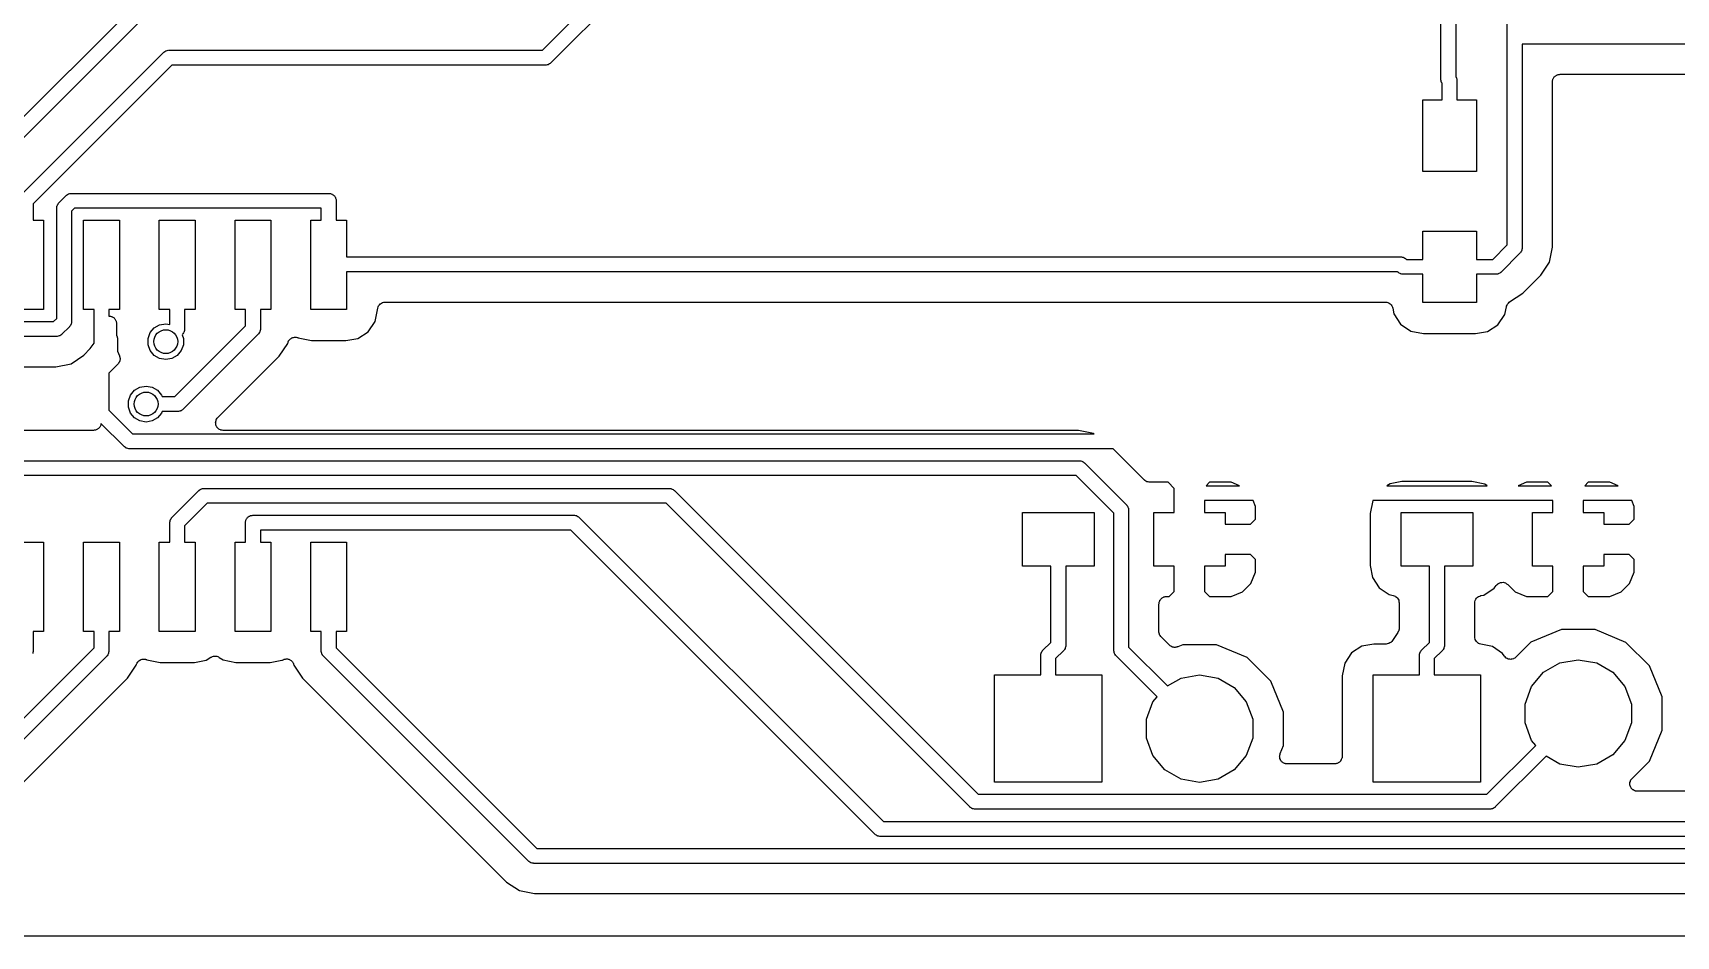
# Model space of a CAD drawing. Extents: x 116.4 to 213.4, y -134.3 to -53.5.
# Drawn here: x 165.85 to 193.41, y -134.29 to -119.14 of the extents above; entities that cross this region are included whole.
import ezdxf

# ---------------------------------------------------------------- set-up
doc = ezdxf.new("R2010")
doc.units = 0
doc.header["$MEASUREMENT"] = 0
doc.layers.add('BLACK', color=7, linetype='CONTINUOUS')

msp = doc.modelspace()

# ---------------------------------------------------------------- linework, layer by layer
at = {"layer": 'Black'}
for p, q in [((190.579, -119.2), (190.579, -108.362)), ((174.4, -119.43), (175.495, -118.334)), ((175.708, -118.475), (174.54, -119.643)), ((164.377, -121.866), (167.694, -118.549)), ((167.907, -118.689), (164.59, -122.006)), ((189.465, -119.917), (189.465, -118.853)), ((189.715, -118.853), (189.715, -119.872)), ((190.579, -122.694), (190.579, -119.2)), ((165.647, -121.866), (168.047, -119.466)), ((168.047, -119.466), (168.051, -119.463)), ((168.051, -119.463), (168.055, -119.459)), ((168.055, -119.459), (168.069, -119.451)), ((168.069, -119.451), (168.082, -119.441)), ((168.082, -119.441), (168.088, -119.44)), ((168.088, -119.44), (168.092, -119.437)), ((168.092, -119.437), (168.108, -119.434)), ((168.108, -119.434), (168.124, -119.43)), ((168.124, -119.43), (168.13, -119.431)), ((168.13, -119.431), (168.135, -119.43)), ((168.135, -119.43), (174.4, -119.43)), ((195.118, -119.325), (190.829, -119.325)), ((190.829, -119.325), (190.829, -122.745)), ((168.187, -119.68), (165.86, -122.006)), ((174.452, -119.68), (168.187, -119.68)), ((174.457, -119.679), (174.452, -119.68)), ((174.462, -119.679), (174.457, -119.679)), ((174.478, -119.675), (174.462, -119.679)), ((174.494, -119.672), (174.478, -119.675)), ((174.499, -119.669), (174.494, -119.672)), ((174.504, -119.668), (174.499, -119.669)), ((174.518, -119.659), (174.504, -119.668)), ((174.532, -119.65), (174.518, -119.659)), ((174.535, -119.646), (174.532, -119.65)), ((174.54, -119.643), (174.535, -119.646)), ((191.375, -119.871), (191.382, -119.862)), ((191.382, -119.862), (191.392, -119.857)), ((191.392, -119.857), (191.4, -119.85)), ((191.4, -119.85), (191.411, -119.846)), ((191.411, -119.846), (191.42, -119.84)), ((191.42, -119.84), (191.431, -119.838)), ((191.431, -119.838), (191.442, -119.834)), ((191.442, -119.834), (191.453, -119.834)), ((191.453, -119.834), (191.464, -119.832)), ((191.464, -119.832), (195.106, -119.832)), ((189.466, -119.922), (189.465, -119.917)), ((189.465, -119.928), (189.466, -119.922)), ((189.47, -119.943), (189.465, -119.928)), ((189.473, -119.959), (189.47, -119.943)), ((189.475, -119.964), (189.473, -119.959)), ((189.477, -119.97), (189.475, -119.964)), ((189.486, -119.983), (189.477, -119.97)), ((189.486, -120.263), (189.486, -119.983)), ((189.715, -119.872), (189.724, -119.885)), ((189.724, -119.885), (189.726, -119.89)), ((189.726, -119.89), (189.728, -119.895)), ((189.728, -119.895), (189.731, -119.911)), ((189.731, -119.911), (189.736, -119.927)), ((189.736, -119.927), (189.735, -119.932)), ((189.735, -119.932), (189.736, -119.938)), ((189.736, -119.938), (189.736, -120.263)), ((191.337, -119.959), (191.339, -119.949)), ((191.337, -122.733), (191.337, -119.959)), ((191.339, -119.937), (191.343, -119.927)), ((191.339, -119.949), (191.339, -119.937)), ((191.343, -119.927), (191.345, -119.916)), ((191.345, -119.916), (191.35, -119.906)), ((191.35, -119.906), (191.354, -119.896)), ((191.354, -119.896), (191.361, -119.887)), ((191.361, -119.887), (191.367, -119.878)), ((191.367, -119.878), (191.375, -119.871)), ((189.161, -121.463), (189.161, -120.263)), ((189.161, -120.263), (189.486, -120.263)), ((189.736, -120.263), (190.061, -120.263)), ((190.061, -120.263), (190.061, -121.463)), ((190.061, -121.463), (189.161, -121.463)), ((165.86, -122.006), (165.86, -122.28)), ((166.255, -122.064), (166.259, -122.048)), ((166.256, -122.069), (166.255, -122.064)), ((166.255, -122.075), (166.256, -122.069)), ((166.255, -123.927), (166.255, -122.075)), ((166.259, -122.048), (166.262, -122.032)), ((166.262, -122.032), (166.265, -122.027)), ((166.265, -122.027), (166.266, -122.022)), ((166.266, -122.022), (166.276, -122.009)), ((166.276, -122.009), (166.284, -121.995)), ((166.284, -121.995), (166.288, -121.991)), ((166.288, -121.991), (166.291, -121.987)), ((166.291, -121.987), (166.411, -121.866)), ((166.411, -121.866), (166.416, -121.863)), ((166.416, -121.863), (166.419, -121.859)), ((166.419, -121.859), (166.434, -121.851)), ((166.434, -121.851), (166.447, -121.841)), ((166.447, -121.841), (166.452, -121.84)), ((166.452, -121.84), (166.457, -121.837)), ((166.457, -121.837), (166.473, -121.834)), ((166.473, -121.834), (166.489, -121.83)), ((166.489, -121.83), (166.494, -121.831)), ((166.494, -121.831), (166.5, -121.83)), ((166.5, -121.83), (170.815, -121.83)), ((170.815, -121.83), (170.826, -121.832)), ((170.826, -121.832), (170.837, -121.832)), ((170.837, -121.832), (170.847, -121.835)), ((170.847, -121.835), (170.858, -121.837)), ((170.858, -121.837), (170.867, -121.843)), ((170.867, -121.843), (170.877, -121.846)), ((170.877, -121.846), (170.886, -121.853)), ((170.886, -121.853), (170.895, -121.859)), ((170.895, -121.859), (170.902, -121.867)), ((170.902, -121.867), (170.911, -121.874)), ((170.911, -121.874), (170.916, -121.884)), ((170.916, -121.884), (170.923, -121.892)), ((170.923, -121.892), (170.927, -121.902)), ((170.927, -121.902), (170.932, -121.912)), ((170.932, -121.912), (170.934, -121.923)), ((170.934, -121.923), (170.938, -121.933)), ((170.938, -121.933), (170.938, -121.944)), ((170.938, -121.944), (170.94, -121.955)), ((170.94, -121.955), (170.94, -122.28)), ((165.86, -122.28), (166.035, -122.28)), ((166.035, -122.28), (166.035, -123.78)), ((166.552, -122.08), (166.505, -122.127)), ((166.505, -122.127), (166.505, -123.978)), ((170.69, -122.08), (166.552, -122.08)), ((166.705, -123.78), (166.705, -122.28)), ((166.705, -122.28), (167.305, -122.28)), ((167.305, -122.28), (167.305, -123.78)), ((167.975, -123.78), (167.975, -122.28)), ((167.975, -122.28), (168.575, -122.28)), ((168.575, -122.28), (168.575, -123.78)), ((169.245, -123.78), (169.245, -122.28)), ((169.245, -122.28), (169.845, -122.28)), ((169.845, -122.28), (169.845, -123.78)), ((170.515, -123.78), (170.515, -122.28)), ((170.515, -122.28), (170.69, -122.28)), ((170.69, -122.28), (170.69, -122.08)), ((170.94, -122.28), (171.115, -122.28)), ((171.115, -122.28), (171.115, -122.895)), ((189.161, -122.938), (189.161, -122.463)), ((189.161, -122.463), (190.061, -122.463)), ((190.061, -122.463), (190.061, -122.938)), ((171.115, -122.895), (188.793, -122.895)), ((188.793, -122.895), (188.798, -122.896)), ((188.798, -122.896), (188.804, -122.896)), ((188.804, -122.896), (188.819, -122.9)), ((188.819, -122.9), (188.836, -122.903)), ((190.335, -122.938), (190.579, -122.694)), ((190.792, -122.834), (190.475, -123.151)), ((190.795, -122.829), (190.792, -122.834)), ((190.8, -122.826), (190.795, -122.829)), ((190.808, -122.812), (190.8, -122.826)), ((190.817, -122.798), (190.808, -122.812)), ((190.819, -122.793), (190.817, -122.798)), ((190.821, -122.788), (190.819, -122.793)), ((190.824, -122.772), (190.821, -122.788)), ((190.828, -122.756), (190.824, -122.772)), ((190.829, -122.745), (190.828, -122.751)), ((190.828, -122.751), (190.828, -122.756)), ((191.286, -122.987), (191.337, -122.733)), ((188.741, -123.145), (171.115, -123.145)), ((171.115, -123.145), (171.115, -123.78)), ((188.747, -123.151), (188.741, -123.145)), ((188.752, -123.155), (188.747, -123.151)), ((188.755, -123.159), (188.752, -123.155)), ((188.769, -123.167), (188.755, -123.159)), ((188.783, -123.176), (188.769, -123.167)), ((188.788, -123.178), (188.783, -123.176)), ((188.836, -122.903), (188.84, -122.905)), ((188.84, -122.905), (188.846, -122.907)), ((188.846, -122.907), (188.859, -122.916)), ((188.859, -122.916), (188.873, -122.924)), ((188.873, -122.924), (188.877, -122.929)), ((188.877, -122.929), (188.881, -122.932)), ((188.881, -122.932), (188.887, -122.938)), ((188.887, -122.938), (189.161, -122.938)), ((190.061, -122.938), (190.335, -122.938)), ((190.439, -123.176), (190.434, -123.178)), ((190.453, -123.167), (190.439, -123.176)), ((190.467, -123.159), (190.453, -123.167)), ((190.47, -123.155), (190.467, -123.159)), ((190.475, -123.151), (190.47, -123.155)), ((191.143, -123.202), (191.286, -122.987)), ((188.793, -123.18), (188.788, -123.178)), ((188.809, -123.183), (188.793, -123.18)), ((188.825, -123.188), (188.809, -123.183)), ((188.83, -123.187), (188.825, -123.188)), ((188.836, -123.188), (188.83, -123.187)), ((189.161, -123.188), (188.836, -123.188)), ((189.161, -123.663), (189.161, -123.188)), ((190.386, -123.188), (190.061, -123.188)), ((190.061, -123.188), (190.061, -123.663)), ((190.392, -123.187), (190.386, -123.188)), ((190.397, -123.188), (190.392, -123.187)), ((190.413, -123.183), (190.397, -123.188)), ((190.429, -123.18), (190.413, -123.183)), ((190.434, -123.178), (190.429, -123.18)), ((190.843, -123.502), (191.143, -123.202)), ((171.645, -123.736), (171.652, -123.717)), ((171.652, -123.717), (171.653, -123.715)), ((171.653, -123.715), (171.654, -123.714)), ((171.654, -123.714), (171.668, -123.699)), ((171.668, -123.699), (171.681, -123.683)), ((171.681, -123.683), (171.682, -123.682)), ((171.682, -123.682), (171.683, -123.681)), ((171.683, -123.681), (171.701, -123.671)), ((171.701, -123.671), (171.719, -123.661)), ((171.719, -123.661), (171.721, -123.66)), ((171.721, -123.66), (171.722, -123.66)), ((171.722, -123.66), (171.742, -123.657)), ((171.742, -123.657), (171.762, -123.653)), ((171.762, -123.653), (188.536, -123.653)), ((188.536, -123.653), (188.557, -123.657)), ((188.557, -123.657), (188.578, -123.66)), ((188.578, -123.66), (188.578, -123.661)), ((188.578, -123.661), (188.579, -123.661)), ((188.579, -123.661), (188.598, -123.671)), ((188.598, -123.671), (188.616, -123.682)), ((188.616, -123.682), (188.617, -123.682)), ((188.617, -123.682), (188.617, -123.683)), ((188.617, -123.683), (188.631, -123.699)), ((188.631, -123.699), (188.645, -123.715)), ((188.645, -123.715), (188.645, -123.716)), ((188.645, -123.716), (188.646, -123.717)), ((188.646, -123.717), (188.653, -123.737)), ((190.061, -123.663), (189.161, -123.663)), ((190.565, -123.732), (190.567, -123.727)), ((190.567, -123.721), (190.575, -123.706)), ((190.567, -123.727), (190.567, -123.721)), ((190.575, -123.706), (190.581, -123.691)), ((190.581, -123.691), (190.585, -123.687)), ((190.585, -123.687), (190.587, -123.682)), ((190.587, -123.682), (190.599, -123.67)), ((190.599, -123.67), (190.61, -123.658)), ((190.61, -123.658), (190.615, -123.655)), ((190.615, -123.655), (190.619, -123.651)), ((190.619, -123.651), (190.843, -123.502)), ((163.32, -123.98), (166.201, -123.98)), ((166.035, -123.78), (165.435, -123.78)), ((166.201, -123.98), (166.255, -123.927)), ((166.504, -123.989), (166.5, -124.005)), ((166.505, -123.978), (166.504, -123.984)), ((166.504, -123.984), (166.504, -123.989)), ((166.88, -123.78), (166.705, -123.78)), ((166.88, -124.105), (166.88, -123.78)), ((167.305, -123.78), (167.13, -123.78)), ((167.13, -123.78), (167.13, -123.89)), ((167.13, -123.89), (167.135, -123.89)), ((167.135, -123.89), (167.144, -123.892)), ((167.144, -123.892), (167.154, -123.892)), ((167.154, -123.892), (167.166, -123.896)), ((167.166, -123.896), (167.178, -123.898)), ((167.178, -123.898), (167.186, -123.903)), ((167.186, -123.903), (167.195, -123.907)), ((167.195, -123.907), (167.205, -123.915)), ((167.205, -123.915), (167.216, -123.921)), ((167.216, -123.921), (167.222, -123.929)), ((167.222, -123.929), (167.229, -123.935)), ((167.229, -123.935), (167.236, -123.946)), ((167.236, -123.946), (167.243, -123.956)), ((167.243, -123.956), (167.246, -123.965)), ((167.246, -123.965), (167.251, -123.973)), ((167.251, -123.973), (167.254, -123.986)), ((167.254, -123.986), (167.258, -123.997)), ((167.258, -123.997), (167.257, -124.007)), ((168.15, -123.78), (167.975, -123.78)), ((168.15, -124.028), (168.15, -123.78)), ((168.575, -123.78), (168.4, -123.78)), ((168.4, -123.78), (168.4, -124.105)), ((169.42, -123.78), (169.245, -123.78)), ((169.42, -124.054), (169.42, -123.78)), ((169.845, -123.78), (169.67, -123.78)), ((169.67, -123.78), (169.67, -124.105)), ((171.115, -123.78), (170.515, -123.78)), ((171.476, -124.151), (171.592, -123.981)), ((171.592, -123.981), (171.638, -123.755)), ((171.638, -123.755), (171.645, -123.736)), ((188.653, -123.737), (188.66, -123.757)), ((188.66, -123.757), (188.678, -123.85)), ((188.678, -123.85), (188.79, -124.024)), ((190.422, -124.034), (190.538, -123.864)), ((190.538, -123.864), (190.565, -123.732)), ((166.253, -124.23), (163.195, -124.23)), ((166.258, -124.229), (166.253, -124.23)), ((166.264, -124.23), (166.258, -124.229)), ((166.279, -124.226), (166.264, -124.23)), ((166.296, -124.223), (166.279, -124.226)), ((166.3, -124.22), (166.296, -124.223)), ((166.306, -124.219), (166.3, -124.22)), ((166.319, -124.209), (166.306, -124.219)), ((166.333, -124.201), (166.319, -124.209)), ((166.337, -124.197), (166.333, -124.201)), ((166.341, -124.194), (166.337, -124.197)), ((166.468, -124.067), (166.341, -124.194)), ((166.471, -124.062), (166.468, -124.067)), ((166.475, -124.059), (166.471, -124.062)), ((166.484, -124.045), (166.475, -124.059)), ((166.493, -124.031), (166.484, -124.045)), ((166.494, -124.026), (166.493, -124.031)), ((166.497, -124.021), (166.494, -124.026)), ((166.5, -124.005), (166.497, -124.021)), ((166.88, -124.343), (166.88, -124.105)), ((167.257, -124.007), (167.259, -124.017)), ((167.259, -124.017), (167.259, -124.213)), ((167.259, -124.213), (167.263, -124.219)), ((167.263, -124.219), (167.265, -124.224)), ((167.265, -124.224), (167.267, -124.229)), ((167.267, -124.229), (167.27, -124.245)), ((167.27, -124.245), (167.275, -124.261)), ((167.275, -124.261), (167.274, -124.267)), ((167.274, -124.267), (167.275, -124.272)), ((167.275, -124.272), (167.275, -124.478)), ((167.786, -124.265), (167.822, -124.167)), ((167.786, -124.37), (167.786, -124.265)), ((167.822, -124.167), (167.889, -124.087)), ((167.889, -124.087), (167.98, -124.035)), ((167.98, -124.035), (168.083, -124.017)), ((168.083, -124.017), (168.15, -124.028)), ((168.234, -125.239), (169.42, -124.054)), ((168.363, -124.194), (168.356, -124.201)), ((168.356, -124.201), (168.38, -124.265)), ((168.367, -124.189), (168.363, -124.194)), ((168.371, -124.186), (168.367, -124.189)), ((168.379, -124.172), (168.371, -124.186)), ((169.633, -124.194), (168.374, -125.453)), ((168.388, -124.158), (168.379, -124.172)), ((168.38, -124.265), (168.38, -124.37)), ((168.39, -124.153), (168.388, -124.158)), ((168.392, -124.148), (168.39, -124.153)), ((168.395, -124.132), (168.392, -124.148)), ((168.4, -124.116), (168.395, -124.132)), ((168.4, -124.105), (168.399, -124.111)), ((168.399, -124.111), (168.4, -124.116)), ((169.637, -124.189), (169.633, -124.194)), ((169.641, -124.186), (169.637, -124.189)), ((169.649, -124.172), (169.641, -124.186)), ((169.658, -124.158), (169.649, -124.172)), ((169.66, -124.153), (169.658, -124.158)), ((169.662, -124.148), (169.66, -124.153)), ((169.665, -124.132), (169.662, -124.148)), ((169.67, -124.116), (169.665, -124.132)), ((169.67, -124.105), (169.669, -124.111)), ((169.669, -124.111), (169.67, -124.116)), ((170.162, -124.28), (170.168, -124.276)), ((170.168, -124.276), (170.173, -124.27)), ((170.173, -124.27), (170.186, -124.263)), ((170.186, -124.263), (170.198, -124.255)), ((170.198, -124.255), (170.205, -124.253)), ((170.205, -124.253), (170.212, -124.249)), ((170.212, -124.249), (170.226, -124.247)), ((170.226, -124.247), (170.24, -124.243)), ((170.24, -124.243), (170.248, -124.243)), ((170.248, -124.243), (170.255, -124.242)), ((170.255, -124.242), (170.27, -124.245)), ((170.27, -124.245), (170.284, -124.246)), ((170.284, -124.246), (170.291, -124.249)), ((170.291, -124.249), (170.299, -124.251)), ((170.299, -124.251), (170.306, -124.256)), ((170.306, -124.256), (170.528, -124.3)), ((171.103, -124.3), (171.302, -124.263)), ((171.302, -124.263), (171.476, -124.151)), ((188.79, -124.024), (188.96, -124.14)), ((188.96, -124.14), (189.174, -124.183)), ((189.174, -124.183), (190.049, -124.183)), ((190.049, -124.183), (190.248, -124.146)), ((190.248, -124.146), (190.422, -124.034)), ((166.494, -124.688), (166.709, -124.544)), ((166.709, -124.544), (166.818, -124.435)), ((166.818, -124.435), (166.88, -124.343)), ((167.275, -124.478), (167.307, -124.556)), ((167.822, -124.468), (167.786, -124.37)), ((167.889, -124.548), (167.822, -124.468)), ((167.98, -124.601), (167.889, -124.548)), ((168.277, -124.548), (168.186, -124.601)), ((168.344, -124.468), (168.277, -124.548)), ((168.38, -124.37), (168.344, -124.468)), ((169.984, -124.562), (170.128, -124.347)), ((170.128, -124.344), (170.133, -124.331)), ((170.128, -124.347), (170.128, -124.344)), ((170.133, -124.331), (170.137, -124.317)), ((170.137, -124.317), (170.141, -124.31)), ((170.141, -124.31), (170.144, -124.303)), ((170.144, -124.303), (170.153, -124.292)), ((170.153, -124.292), (170.162, -124.28)), ((170.528, -124.3), (171.103, -124.3)), ((163.208, -124.738), (166.24, -124.738)), ((166.24, -124.738), (166.494, -124.688)), ((167.28, -124.695), (167.13, -124.844)), ((167.285, -124.688), (167.28, -124.695)), ((167.291, -124.682), (167.285, -124.688)), ((167.297, -124.67), (167.291, -124.682)), ((167.305, -124.659), (167.297, -124.67)), ((167.307, -124.651), (167.305, -124.659)), ((167.307, -124.556), (167.309, -124.565)), ((167.311, -124.643), (167.307, -124.651)), ((167.309, -124.565), (167.313, -124.572)), ((167.313, -124.63), (167.311, -124.643)), ((167.313, -124.572), (167.314, -124.586)), ((167.317, -124.616), (167.313, -124.63)), ((167.314, -124.586), (167.317, -124.6)), ((167.317, -124.6), (167.316, -124.608)), ((167.316, -124.608), (167.317, -124.616)), ((168.083, -124.619), (167.98, -124.601)), ((168.186, -124.601), (168.083, -124.619)), ((168.955, -125.59), (169.984, -124.562)), ((167.13, -124.844), (167.13, -125.47)), ((167.559, -125.134), (167.65, -125.081)), ((167.65, -125.081), (167.753, -125.063)), ((167.753, -125.063), (167.856, -125.081)), ((167.856, -125.081), (167.946, -125.134)), ((167.456, -125.312), (167.492, -125.214)), ((167.456, -125.417), (167.456, -125.312)), ((167.492, -125.214), (167.559, -125.134)), ((167.946, -125.134), (168.013, -125.214)), ((168.013, -125.214), (168.023, -125.239)), ((168.023, -125.239), (168.234, -125.239)), ((167.13, -125.47), (167.525, -125.865)), ((167.492, -125.515), (167.456, -125.417)), ((167.559, -125.595), (167.492, -125.515)), ((167.65, -125.647), (167.559, -125.595)), ((167.753, -125.666), (167.65, -125.647)), ((167.856, -125.647), (167.753, -125.666)), ((167.946, -125.595), (167.856, -125.647)), ((168.013, -125.515), (167.946, -125.595)), ((168.023, -125.489), (168.013, -125.515)), ((168.286, -125.489), (168.023, -125.489)), ((168.291, -125.488), (168.286, -125.489)), ((168.297, -125.489), (168.291, -125.488)), ((168.313, -125.485), (168.297, -125.489)), ((168.329, -125.482), (168.313, -125.485)), ((168.333, -125.479), (168.329, -125.482)), ((168.339, -125.478), (168.333, -125.479)), ((168.352, -125.468), (168.339, -125.478)), ((168.366, -125.46), (168.352, -125.468)), ((168.37, -125.456), (168.366, -125.46)), ((168.374, -125.453), (168.37, -125.456)), ((168.92, -125.658), (168.926, -125.642)), ((168.926, -125.642), (168.93, -125.626)), ((168.93, -125.626), (168.933, -125.622)), ((168.933, -125.622), (168.935, -125.617)), ((168.935, -125.617), (168.946, -125.604)), ((168.946, -125.604), (168.955, -125.59)), ((166.871, -125.807), (165.392, -125.807)), ((166.885, -125.805), (166.871, -125.807)), ((166.899, -125.804), (166.885, -125.805)), ((166.907, -125.801), (166.899, -125.804)), ((166.915, -125.799), (166.907, -125.801)), ((166.927, -125.793), (166.915, -125.799)), ((166.94, -125.787), (166.927, -125.793)), ((166.946, -125.782), (166.94, -125.787)), ((166.953, -125.777), (166.946, -125.782)), ((166.962, -125.767), (166.953, -125.777)), ((166.972, -125.758), (166.962, -125.767)), ((166.976, -125.75), (166.972, -125.758)), ((166.981, -125.744), (166.976, -125.75)), ((166.986, -125.731), (166.981, -125.744)), ((166.993, -125.718), (166.986, -125.731)), ((166.994, -125.71), (166.993, -125.718)), ((166.997, -125.702), (166.994, -125.71)), ((167.385, -126.078), (166.997, -125.69)), ((166.997, -125.69), (166.997, -125.702)), ((167.525, -125.865), (183.652, -125.865)), ((168.918, -125.669), (168.92, -125.664)), ((168.92, -125.686), (168.918, -125.669)), ((168.92, -125.664), (168.92, -125.658)), ((168.92, -125.702), (168.92, -125.686)), ((168.922, -125.707), (168.92, -125.702)), ((168.922, -125.713), (168.922, -125.707)), ((168.929, -125.728), (168.922, -125.713)), ((168.935, -125.744), (168.929, -125.728)), ((168.939, -125.748), (168.935, -125.744)), ((168.941, -125.753), (168.939, -125.748)), ((168.953, -125.765), (168.941, -125.753)), ((168.963, -125.777), (168.953, -125.765)), ((168.968, -125.78), (168.963, -125.777)), ((168.972, -125.784), (168.968, -125.78)), ((168.987, -125.791), (168.972, -125.784)), ((169.002, -125.799), (168.987, -125.791)), ((169.007, -125.8), (169.002, -125.799)), ((169.012, -125.803), (169.007, -125.8)), ((169.029, -125.804), (169.012, -125.803)), ((169.045, -125.807), (169.029, -125.804)), ((183.388, -125.807), (169.045, -125.807)), ((183.642, -125.858), (183.388, -125.807)), ((183.652, -125.865), (183.642, -125.858)), ((167.389, -126.081), (167.385, -126.078)), ((167.393, -126.085), (167.389, -126.081)), ((167.407, -126.094), (167.393, -126.085)), ((167.42, -126.103), (167.407, -126.094)), ((167.425, -126.104), (167.42, -126.103)), ((167.43, -126.107), (167.425, -126.104)), ((167.446, -126.11), (167.43, -126.107)), ((167.462, -126.114), (167.446, -126.11)), ((167.467, -126.114), (167.462, -126.114)), ((167.473, -126.115), (167.467, -126.114)), ((183.97, -126.115), (167.473, -126.115)), ((184.495, -126.64), (183.97, -126.115)), ((165.38, -126.315), (183.4, -126.315)), ((183.4, -126.315), (183.406, -126.316)), ((183.406, -126.316), (183.411, -126.316)), ((183.411, -126.316), (183.427, -126.32)), ((183.427, -126.32), (183.443, -126.323)), ((183.443, -126.323), (183.448, -126.325)), ((183.448, -126.325), (183.453, -126.327)), ((183.453, -126.327), (183.467, -126.336)), ((183.467, -126.336), (183.481, -126.344)), ((183.481, -126.344), (183.484, -126.349)), ((183.484, -126.349), (183.489, -126.352)), ((183.489, -126.352), (184.194, -127.057)), ((183.349, -126.565), (165.431, -126.565)), ((183.98, -127.197), (183.349, -126.565)), ((184.5, -126.643), (184.495, -126.64)), ((184.503, -126.647), (184.5, -126.643)), ((184.518, -126.656), (184.503, -126.647)), ((184.531, -126.665), (184.518, -126.656)), ((184.537, -126.667), (184.531, -126.665)), ((184.542, -126.669), (184.537, -126.667)), ((184.558, -126.672), (184.542, -126.669)), ((184.574, -126.677), (184.558, -126.672)), ((184.58, -126.676), (184.574, -126.677)), ((184.585, -126.677), (184.58, -126.676)), ((184.891, -126.677), (184.585, -126.677)), ((184.996, -126.782), (184.891, -126.677)), ((185.588, -126.677), (185.531, -126.735)), ((185.531, -126.735), (186.09, -126.735)), ((185.951, -126.677), (185.588, -126.677)), ((186.09, -126.735), (185.951, -126.677)), ((188.613, -126.702), (188.562, -126.735)), ((188.562, -126.735), (190.241, -126.735)), ((188.812, -126.665), (188.613, -126.702)), ((189.987, -126.665), (188.812, -126.665)), ((190.201, -126.708), (189.987, -126.665)), ((190.241, -126.735), (190.201, -126.708)), ((190.899, -126.677), (190.76, -126.735)), ((190.76, -126.735), (191.319, -126.735)), ((191.262, -126.677), (190.899, -126.677)), ((191.319, -126.735), (191.262, -126.677)), ((191.938, -126.677), (191.881, -126.735)), ((191.881, -126.735), (192.44, -126.735)), ((192.301, -126.677), (191.938, -126.677)), ((192.44, -126.735), (192.301, -126.677)), ((168.187, -127.266), (168.637, -126.816)), ((168.777, -127.029), (168.4, -127.406)), ((168.637, -126.816), (168.641, -126.813)), ((168.641, -126.813), (168.645, -126.809)), ((168.645, -126.809), (168.659, -126.8)), ((168.659, -126.8), (168.672, -126.791)), ((168.672, -126.791), (168.678, -126.79)), ((168.678, -126.79), (168.683, -126.787)), ((168.683, -126.787), (168.699, -126.784)), ((168.699, -126.784), (168.714, -126.78)), ((168.714, -126.78), (168.72, -126.78)), ((168.72, -126.78), (168.725, -126.779)), ((168.725, -126.779), (176.524, -126.779)), ((176.472, -127.029), (168.777, -127.029)), ((181.566, -132.124), (176.472, -127.029)), ((176.524, -126.779), (176.529, -126.78)), ((176.529, -126.78), (176.534, -126.78)), ((176.534, -126.78), (176.55, -126.784)), ((176.55, -126.784), (176.566, -126.787)), ((176.566, -126.787), (176.571, -126.79)), ((176.571, -126.79), (176.576, -126.791)), ((176.576, -126.791), (176.59, -126.8)), ((176.59, -126.8), (176.604, -126.809)), ((176.604, -126.809), (176.607, -126.813)), ((176.607, -126.813), (176.612, -126.816)), ((176.612, -126.816), (181.706, -131.91)), ((184.996, -127.185), (184.996, -126.782)), ((185.504, -126.985), (185.504, -127.185)), ((186.317, -126.985), (185.504, -126.985)), ((186.358, -127.084), (186.317, -126.985)), ((188.323, -126.985), (188.28, -127.198)), ((191.346, -126.985), (188.323, -126.985)), ((191.346, -127.185), (191.346, -126.985)), ((191.854, -126.985), (191.854, -127.185)), ((192.667, -126.985), (191.854, -126.985)), ((192.708, -127.084), (192.667, -126.985)), ((168.158, -127.312), (168.16, -127.307)), ((168.16, -127.307), (168.162, -127.302)), ((168.162, -127.302), (168.171, -127.288)), ((168.171, -127.288), (168.179, -127.274)), ((168.179, -127.274), (168.183, -127.271)), ((168.183, -127.271), (168.187, -127.266)), ((169.428, -127.312), (169.433, -127.302)), ((169.433, -127.302), (169.437, -127.292)), ((169.437, -127.292), (169.444, -127.284)), ((169.444, -127.284), (169.449, -127.274)), ((169.449, -127.274), (169.458, -127.267)), ((169.458, -127.267), (169.465, -127.259)), ((169.465, -127.259), (169.474, -127.253)), ((169.474, -127.253), (169.482, -127.246)), ((169.482, -127.246), (169.493, -127.243)), ((169.493, -127.243), (169.502, -127.237)), ((169.502, -127.237), (169.513, -127.235)), ((169.513, -127.235), (169.523, -127.232)), ((169.523, -127.232), (169.534, -127.232)), ((169.534, -127.232), (169.545, -127.23)), ((169.545, -127.23), (174.927, -127.23)), ((174.927, -127.23), (174.932, -127.231)), ((174.932, -127.231), (174.937, -127.23)), ((174.937, -127.23), (174.953, -127.234)), ((174.953, -127.234), (174.969, -127.237)), ((174.969, -127.237), (174.974, -127.24)), ((174.974, -127.24), (174.979, -127.241)), ((174.979, -127.241), (174.993, -127.251)), ((174.993, -127.251), (175.007, -127.259)), ((175.007, -127.259), (175.01, -127.263)), ((175.01, -127.263), (175.015, -127.266)), ((175.015, -127.266), (180.118, -132.369)), ((182.45, -128.085), (182.45, -127.185)), ((182.45, -127.185), (183.65, -127.185)), ((183.65, -127.185), (183.65, -128.085)), ((183.98, -129.495), (183.98, -127.197)), ((184.194, -127.057), (184.197, -127.061)), ((184.197, -127.061), (184.201, -127.065)), ((184.201, -127.065), (184.209, -127.079)), ((184.209, -127.079), (184.219, -127.092)), ((184.219, -127.092), (184.22, -127.098)), ((184.22, -127.098), (184.223, -127.102)), ((184.223, -127.102), (184.226, -127.118)), ((184.226, -127.118), (184.23, -127.134)), ((184.23, -127.134), (184.229, -127.14)), ((184.229, -127.14), (184.23, -127.145)), ((184.23, -127.145), (184.23, -129.444)), ((184.65, -128.085), (184.65, -127.185)), ((184.65, -127.185), (184.996, -127.185)), ((185.504, -127.185), (185.85, -127.185)), ((185.85, -127.185), (185.85, -127.381)), ((186.274, -127.381), (186.358, -127.297)), ((186.358, -127.297), (186.358, -127.084)), ((188.28, -127.198), (188.28, -128.073)), ((188.8, -128.085), (188.8, -127.185)), ((188.8, -127.185), (190, -127.185)), ((190, -127.185), (190, -128.085)), ((191, -128.085), (191, -127.185)), ((191, -127.185), (191.346, -127.185)), ((191.854, -127.185), (192.2, -127.185)), ((192.2, -127.185), (192.2, -127.381)), ((192.624, -127.381), (192.708, -127.297)), ((192.708, -127.297), (192.708, -127.084)), ((168.15, -127.344), (168.155, -127.328)), ((168.151, -127.349), (168.15, -127.344)), ((168.15, -127.355), (168.151, -127.349)), ((168.15, -127.68), (168.15, -127.355)), ((168.155, -127.328), (168.158, -127.312)), ((168.4, -127.406), (168.4, -127.68)), ((169.42, -127.355), (169.422, -127.344)), ((169.42, -127.68), (169.42, -127.355)), ((169.422, -127.333), (169.426, -127.323)), ((169.422, -127.344), (169.422, -127.333)), ((169.426, -127.323), (169.428, -127.312)), ((174.875, -127.48), (169.67, -127.48)), ((169.67, -127.48), (169.67, -127.68)), ((179.978, -132.583), (174.875, -127.48)), ((185.85, -127.381), (186.274, -127.381)), ((192.2, -127.381), (192.624, -127.381)), ((165.435, -127.68), (166.035, -127.68)), ((166.035, -127.68), (166.035, -129.18)), ((166.705, -129.18), (166.705, -127.68)), ((166.705, -127.68), (167.305, -127.68)), ((167.305, -127.68), (167.305, -129.18)), ((167.975, -129.18), (167.975, -127.68)), ((167.975, -127.68), (168.15, -127.68)), ((168.4, -127.68), (168.575, -127.68)), ((168.575, -127.68), (168.575, -129.18)), ((169.245, -129.18), (169.245, -127.68)), ((169.245, -127.68), (169.42, -127.68)), ((169.67, -127.68), (169.845, -127.68)), ((169.845, -127.68), (169.845, -129.18)), ((170.515, -129.18), (170.515, -127.68)), ((170.515, -127.68), (171.115, -127.68)), ((171.115, -127.68), (171.115, -129.18)), ((182.925, -128.085), (182.45, -128.085)), ((182.925, -129.363), (182.925, -128.085)), ((183.65, -128.085), (183.175, -128.085)), ((183.175, -128.085), (183.175, -129.415)), ((184.996, -128.085), (184.65, -128.085)), ((184.996, -128.509), (184.996, -128.085)), ((185.85, -128.085), (185.504, -128.085)), ((185.504, -128.085), (185.504, -128.509)), ((185.85, -127.889), (185.85, -128.085)), ((186.274, -127.889), (185.85, -127.889)), ((186.358, -127.973), (186.274, -127.889)), ((186.358, -128.186), (186.358, -127.973)), ((188.28, -128.073), (188.317, -128.272)), ((189.275, -128.085), (188.8, -128.085)), ((189.275, -129.363), (189.275, -128.085)), ((190, -128.085), (189.525, -128.085)), ((189.525, -128.085), (189.525, -129.415)), ((191.346, -128.085), (191, -128.085)), ((191.346, -128.509), (191.346, -128.085)), ((192.2, -128.085), (191.854, -128.085)), ((191.854, -128.085), (191.854, -128.509)), ((192.2, -127.889), (192.2, -128.085)), ((192.624, -127.889), (192.2, -127.889)), ((192.708, -127.973), (192.624, -127.889)), ((192.708, -128.186), (192.708, -127.973)), ((186.138, -128.516), (186.281, -128.373)), ((186.281, -128.373), (186.358, -128.186)), ((188.317, -128.272), (188.429, -128.446)), ((190.361, -128.456), (190.393, -128.409)), ((190.393, -128.409), (190.394, -128.409)), ((190.394, -128.408), (190.409, -128.393)), ((190.394, -128.409), (190.394, -128.408)), ((190.409, -128.393), (190.424, -128.378)), ((190.424, -128.378), (190.425, -128.377)), ((190.425, -128.377), (190.444, -128.368)), ((190.425, -128.377), (190.425, -128.377)), ((190.444, -128.368), (190.464, -128.359)), ((190.464, -128.359), (190.465, -128.358)), ((190.464, -128.359), (190.464, -128.359)), ((190.465, -128.358), (190.486, -128.356)), ((190.486, -128.356), (190.508, -128.354)), ((190.508, -128.354), (190.508, -128.355)), ((190.508, -128.355), (190.509, -128.354)), ((190.509, -128.354), (190.53, -128.36)), ((190.53, -128.36), (190.55, -128.365)), ((190.55, -128.365), (190.551, -128.366)), ((190.551, -128.366), (190.552, -128.366)), ((190.552, -128.366), (190.569, -128.378)), ((190.569, -128.378), (190.587, -128.39)), ((190.587, -128.39), (190.587, -128.391)), ((190.587, -128.391), (190.588, -128.391)), ((190.588, -128.391), (190.712, -128.516)), ((192.488, -128.516), (192.631, -128.373)), ((192.631, -128.373), (192.708, -128.186)), ((184.74, -128.698), (184.744, -128.688)), ((184.744, -128.688), (184.746, -128.677)), ((184.746, -128.677), (184.752, -128.667)), ((184.752, -128.667), (184.755, -128.656)), ((184.755, -128.656), (184.763, -128.648)), ((184.763, -128.648), (184.768, -128.638)), ((184.768, -128.638), (184.777, -128.631)), ((184.777, -128.631), (184.784, -128.623)), ((184.784, -128.623), (184.793, -128.617)), ((184.793, -128.617), (184.802, -128.61)), ((184.802, -128.61), (184.812, -128.606)), ((184.812, -128.606), (184.822, -128.601)), ((184.822, -128.601), (184.833, -128.599)), ((184.833, -128.599), (184.843, -128.595)), ((184.843, -128.595), (184.854, -128.595)), ((184.854, -128.595), (184.865, -128.593)), ((184.865, -128.593), (184.912, -128.593)), ((184.912, -128.593), (184.996, -128.509)), ((185.504, -128.509), (185.588, -128.593)), ((185.588, -128.593), (185.951, -128.593)), ((185.951, -128.593), (186.138, -128.516)), ((188.429, -128.446), (188.599, -128.562)), ((188.599, -128.562), (188.665, -128.576)), ((188.665, -128.576), (188.684, -128.583)), ((188.684, -128.583), (188.703, -128.59)), ((188.703, -128.59), (188.705, -128.591)), ((188.705, -128.591), (188.706, -128.592)), ((188.706, -128.592), (188.722, -128.605)), ((188.722, -128.605), (188.737, -128.618)), ((188.737, -128.618), (188.738, -128.62)), ((188.738, -128.62), (188.739, -128.621)), ((188.739, -128.621), (188.749, -128.639)), ((188.749, -128.639), (188.759, -128.657)), ((188.759, -128.657), (188.76, -128.658)), ((188.76, -128.658), (188.76, -128.66)), ((188.76, -128.66), (188.763, -128.68)), ((188.763, -128.68), (188.767, -128.7)), ((190.033, -128.702), (190.037, -128.681)), ((190.037, -128.681), (190.04, -128.66)), ((190.04, -128.66), (190.041, -128.66)), ((190.041, -128.659), (190.051, -128.64)), ((190.041, -128.66), (190.041, -128.659)), ((190.051, -128.64), (190.062, -128.622)), ((190.062, -128.622), (190.062, -128.621)), ((190.062, -128.621), (190.063, -128.621)), ((190.063, -128.621), (190.079, -128.607)), ((190.079, -128.607), (190.095, -128.593)), ((190.095, -128.593), (190.096, -128.593)), ((190.096, -128.592), (190.117, -128.585)), ((190.096, -128.593), (190.096, -128.592)), ((190.117, -128.585), (190.137, -128.578)), ((190.137, -128.578), (190.187, -128.568)), ((190.187, -128.568), (190.361, -128.456)), ((190.712, -128.516), (190.899, -128.593)), ((190.899, -128.593), (191.262, -128.593)), ((191.262, -128.593), (191.346, -128.509)), ((191.854, -128.509), (191.938, -128.593)), ((191.938, -128.593), (192.301, -128.593)), ((192.301, -128.593), (192.488, -128.516)), ((184.738, -128.72), (184.74, -128.709)), ((184.738, -129.181), (184.738, -128.72)), ((184.74, -128.709), (184.74, -128.698)), ((188.767, -128.7), (188.767, -129.126)), ((190.033, -129.269), (190.033, -128.702)), ((166.035, -129.18), (165.86, -129.18)), ((165.86, -129.18), (165.86, -129.505)), ((166.88, -129.18), (166.705, -129.18)), ((166.88, -129.454), (166.88, -129.18)), ((167.305, -129.18), (167.13, -129.18)), ((167.13, -129.18), (167.13, -129.505)), ((168.575, -129.18), (167.975, -129.18)), ((169.845, -129.18), (169.245, -129.18)), ((170.69, -129.18), (170.515, -129.18)), ((170.69, -129.505), (170.69, -129.18)), ((171.115, -129.18), (170.94, -129.18)), ((170.94, -129.18), (170.94, -129.454)), ((184.739, -129.186), (184.738, -129.181)), ((184.739, -129.192), (184.739, -129.186)), ((184.743, -129.208), (184.739, -129.192)), ((184.746, -129.224), (184.743, -129.208)), ((184.749, -129.229), (184.746, -129.224)), ((184.75, -129.234), (184.749, -129.229)), ((184.76, -129.248), (184.75, -129.234)), ((188.746, -129.197), (188.654, -129.333)), ((188.752, -129.183), (188.746, -129.197)), ((188.759, -129.169), (188.752, -129.183)), ((188.761, -129.163), (188.759, -129.169)), ((188.763, -129.156), (188.761, -129.163)), ((188.764, -129.141), (188.763, -129.156)), ((188.767, -129.126), (188.764, -129.141)), ((191.491, -129.148), (190.973, -129.362)), ((192.051, -129.148), (191.491, -129.148)), ((192.569, -129.363), (192.051, -129.148)), ((163.973, -132.361), (166.88, -129.454)), ((165.86, -129.505), (165.859, -129.511)), ((165.859, -129.511), (165.86, -129.516)), ((167.13, -129.505), (167.129, -129.511)), ((167.129, -129.511), (167.13, -129.516)), ((170.691, -129.511), (170.69, -129.505)), ((170.69, -129.516), (170.691, -129.511)), ((170.94, -129.454), (174.306, -132.82)), ((182.776, -129.518), (182.784, -129.504)), ((182.784, -129.504), (182.788, -129.501)), ((182.788, -129.501), (182.792, -129.496)), ((182.792, -129.496), (182.925, -129.363)), ((183.138, -129.503), (183.005, -129.636)), ((183.142, -129.499), (183.138, -129.503)), ((183.146, -129.495), (183.142, -129.499)), ((183.154, -129.481), (183.146, -129.495)), ((183.163, -129.468), (183.154, -129.481)), ((183.165, -129.462), (183.163, -129.468)), ((183.167, -129.457), (183.165, -129.462)), ((183.17, -129.441), (183.167, -129.457)), ((183.175, -129.426), (183.17, -129.441)), ((183.175, -129.415), (183.174, -129.42)), ((183.174, -129.42), (183.175, -129.426)), ((183.981, -129.501), (183.98, -129.495)), ((183.981, -129.506), (183.981, -129.501)), ((183.985, -129.522), (183.981, -129.506)), ((184.23, -129.444), (184.881, -130.094)), ((184.768, -129.262), (184.76, -129.248)), ((184.772, -129.266), (184.768, -129.262)), ((184.776, -129.27), (184.772, -129.266)), ((184.915, -129.41), (184.776, -129.27)), ((184.922, -129.415), (184.915, -129.41)), ((184.928, -129.421), (184.922, -129.415)), ((184.94, -129.428), (184.928, -129.421)), ((184.952, -129.436), (184.94, -129.428)), ((184.96, -129.438), (184.952, -129.436)), ((184.967, -129.442), (184.96, -129.438)), ((184.981, -129.443), (184.967, -129.442)), ((184.994, -129.447), (184.981, -129.443)), ((185.002, -129.446), (184.994, -129.447)), ((185.011, -129.447), (185.002, -129.446)), ((185.024, -129.444), (185.011, -129.447)), ((185.038, -129.443), (185.024, -129.444)), ((185.046, -129.44), (185.038, -129.443)), ((185.054, -129.438), (185.046, -129.44)), ((185.141, -129.402), (185.054, -129.438)), ((185.701, -129.402), (185.141, -129.402)), ((186.219, -129.617), (185.701, -129.402)), ((188.143, -129.427), (187.969, -129.539)), ((188.342, -129.39), (188.143, -129.427)), ((188.549, -129.39), (188.342, -129.39)), ((188.566, -129.386), (188.549, -129.39)), ((188.584, -129.384), (188.566, -129.386)), ((188.588, -129.383), (188.584, -129.384)), ((188.592, -129.382), (188.588, -129.383)), ((188.608, -129.373), (188.592, -129.382)), ((188.624, -129.365), (188.608, -129.373)), ((188.627, -129.362), (188.624, -129.365)), ((188.63, -129.36), (188.627, -129.362)), ((188.642, -129.346), (188.63, -129.36)), ((188.654, -129.333), (188.642, -129.346)), ((189.126, -129.518), (189.134, -129.504)), ((189.134, -129.504), (189.138, -129.501)), ((189.138, -129.501), (189.142, -129.496)), ((189.142, -129.496), (189.275, -129.363)), ((189.488, -129.503), (189.355, -129.636)), ((189.492, -129.499), (189.488, -129.503)), ((189.496, -129.495), (189.492, -129.499)), ((189.504, -129.481), (189.496, -129.495)), ((189.513, -129.468), (189.504, -129.481)), ((189.515, -129.462), (189.513, -129.468)), ((189.517, -129.457), (189.515, -129.462)), ((189.52, -129.441), (189.517, -129.457)), ((189.525, -129.426), (189.52, -129.441)), ((189.525, -129.415), (189.524, -129.42)), ((189.524, -129.42), (189.525, -129.426)), ((190.037, -129.289), (190.033, -129.269)), ((190.04, -129.309), (190.037, -129.289)), ((190.04, -129.31), (190.04, -129.309)), ((190.041, -129.312), (190.04, -129.31)), ((190.051, -129.33), (190.041, -129.312)), ((190.061, -129.348), (190.051, -129.33)), ((190.062, -129.349), (190.061, -129.348)), ((190.063, -129.35), (190.062, -129.349)), ((190.078, -129.363), (190.063, -129.35)), ((190.094, -129.377), (190.078, -129.363)), ((190.095, -129.378), (190.094, -129.377)), ((190.096, -129.379), (190.095, -129.378)), ((190.116, -129.386), (190.096, -129.379)), ((190.135, -129.393), (190.116, -129.386)), ((190.331, -129.433), (190.135, -129.393)), ((190.501, -129.549), (190.331, -129.433)), ((190.973, -129.362), (190.724, -129.611)), ((192.964, -129.759), (192.569, -129.363)), ((167.093, -129.594), (164.113, -132.574)), ((165.855, -129.532), (165.852, -129.548)), ((165.86, -129.516), (165.855, -129.532)), ((167.097, -129.589), (167.093, -129.594)), ((167.101, -129.586), (167.097, -129.589)), ((167.109, -129.572), (167.101, -129.586)), ((167.118, -129.558), (167.109, -129.572)), ((167.12, -129.553), (167.118, -129.558)), ((167.122, -129.548), (167.12, -129.553)), ((167.125, -129.532), (167.122, -129.548)), ((167.13, -129.516), (167.125, -129.532)), ((167.444, -129.962), (167.588, -129.747)), ((167.588, -129.744), (167.593, -129.731)), ((167.588, -129.747), (167.588, -129.744)), ((167.593, -129.731), (167.597, -129.717)), ((167.597, -129.717), (167.601, -129.71)), ((167.601, -129.71), (167.604, -129.703)), ((167.604, -129.703), (167.613, -129.692)), ((167.613, -129.692), (167.622, -129.68)), ((167.622, -129.68), (167.628, -129.676)), ((167.628, -129.676), (167.633, -129.67)), ((167.633, -129.67), (167.646, -129.663)), ((167.646, -129.663), (167.658, -129.655)), ((167.658, -129.655), (167.665, -129.653)), ((167.665, -129.653), (167.672, -129.649)), ((167.672, -129.649), (167.686, -129.647)), ((167.686, -129.647), (167.7, -129.643)), ((167.7, -129.643), (167.708, -129.643)), ((167.708, -129.643), (167.715, -129.642)), ((167.715, -129.642), (167.73, -129.645)), ((167.73, -129.645), (167.744, -129.646)), ((167.744, -129.646), (167.751, -129.649)), ((167.751, -129.649), (167.759, -129.651)), ((167.759, -129.651), (167.766, -129.656)), ((167.766, -129.656), (167.988, -129.7)), ((167.988, -129.7), (168.563, -129.7)), ((168.563, -129.7), (168.762, -129.663)), ((168.762, -129.663), (168.841, -129.613)), ((168.841, -129.613), (168.848, -129.609)), ((168.848, -129.609), (168.855, -129.605)), ((168.855, -129.605), (168.868, -129.601)), ((168.868, -129.601), (168.881, -129.595)), ((168.881, -129.595), (168.889, -129.595)), ((168.889, -129.595), (168.897, -129.593)), ((168.897, -129.593), (168.911, -129.594)), ((168.911, -129.594), (168.926, -129.593)), ((168.926, -129.593), (168.933, -129.596)), ((168.933, -129.596), (168.941, -129.596)), ((168.941, -129.596), (168.954, -129.602)), ((168.954, -129.602), (168.968, -129.606)), ((168.968, -129.606), (168.974, -129.611)), ((168.974, -129.611), (168.981, -129.614)), ((168.981, -129.614), (169.044, -129.657)), ((169.044, -129.657), (169.258, -129.7)), ((169.258, -129.7), (169.833, -129.7)), ((169.833, -129.7), (170.032, -129.663)), ((170.032, -129.663), (170.038, -129.659)), ((170.038, -129.659), (170.05, -129.654)), ((170.05, -129.654), (170.061, -129.648)), ((170.061, -129.648), (170.07, -129.646)), ((170.07, -129.646), (170.079, -129.642)), ((170.079, -129.642), (170.092, -129.642)), ((170.092, -129.642), (170.104, -129.639)), ((170.104, -129.639), (170.113, -129.641)), ((170.113, -129.641), (170.123, -129.64)), ((170.123, -129.64), (170.135, -129.644)), ((170.135, -129.644), (170.148, -129.646)), ((170.148, -129.646), (170.156, -129.65)), ((170.156, -129.65), (170.165, -129.653)), ((170.165, -129.653), (170.175, -129.661)), ((170.175, -129.661), (170.186, -129.667)), ((170.186, -129.667), (170.193, -129.674)), ((170.193, -129.674), (170.2, -129.68)), ((170.2, -129.68), (170.207, -129.691)), ((170.207, -129.691), (170.215, -129.7)), ((170.215, -129.7), (170.219, -129.709)), ((170.219, -129.709), (170.224, -129.717)), ((170.224, -129.717), (170.227, -129.729)), ((170.227, -129.729), (170.231, -129.741)), ((170.231, -129.741), (170.232, -129.747)), ((170.232, -129.747), (170.376, -129.962)), ((170.695, -129.532), (170.69, -129.516)), ((170.698, -129.548), (170.695, -129.532)), ((170.7, -129.553), (170.698, -129.548)), ((170.702, -129.558), (170.7, -129.553)), ((170.711, -129.572), (170.702, -129.558)), ((170.719, -129.586), (170.711, -129.572)), ((170.723, -129.589), (170.719, -129.586)), ((170.727, -129.594), (170.723, -129.589)), ((174.166, -133.033), (170.727, -129.594)), ((182.755, -129.574), (182.76, -129.558)), ((182.756, -129.579), (182.755, -129.574)), ((182.755, -129.585), (182.756, -129.579)), ((182.755, -129.91), (182.755, -129.585)), ((182.76, -129.558), (182.763, -129.542)), ((182.763, -129.542), (182.765, -129.537)), ((182.765, -129.537), (182.767, -129.532)), ((182.767, -129.532), (182.776, -129.518)), ((183.005, -129.636), (183.005, -129.91)), ((183.988, -129.538), (183.985, -129.522)), ((183.991, -129.543), (183.988, -129.538)), ((183.992, -129.548), (183.991, -129.543)), ((184.001, -129.562), (183.992, -129.548)), ((184.01, -129.576), (184.001, -129.562)), ((184.014, -129.579), (184.01, -129.576)), ((184.017, -129.584), (184.014, -129.579)), ((184.708, -130.275), (184.017, -129.584)), ((186.614, -130.013), (186.219, -129.617)), ((187.853, -129.709), (187.81, -129.923)), ((187.969, -129.539), (187.853, -129.709)), ((189.105, -129.574), (189.11, -129.558)), ((189.106, -129.579), (189.105, -129.574)), ((189.105, -129.585), (189.106, -129.579)), ((189.105, -129.91), (189.105, -129.585)), ((189.11, -129.558), (189.113, -129.542)), ((189.113, -129.542), (189.115, -129.537)), ((189.115, -129.537), (189.117, -129.532)), ((189.117, -129.532), (189.126, -129.518)), ((189.355, -129.636), (189.355, -129.91)), ((190.527, -129.59), (190.501, -129.549)), ((190.529, -129.591), (190.527, -129.59)), ((190.53, -129.594), (190.529, -129.591)), ((190.544, -129.608), (190.53, -129.594)), ((190.557, -129.622), (190.544, -129.608)), ((190.56, -129.623), (190.557, -129.622)), ((190.561, -129.625), (190.56, -129.623)), ((190.579, -129.633), (190.561, -129.625)), ((190.597, -129.642), (190.579, -129.633)), ((190.599, -129.642), (190.597, -129.642)), ((190.601, -129.644), (190.599, -129.642)), ((190.621, -129.645), (190.601, -129.644)), ((190.64, -129.648), (190.621, -129.645)), ((190.643, -129.647), (190.64, -129.648)), ((190.645, -129.647), (190.643, -129.647)), ((190.664, -129.642), (190.645, -129.647)), ((190.683, -129.638), (190.664, -129.642)), ((190.685, -129.637), (190.683, -129.638)), ((190.688, -129.636), (190.685, -129.637)), ((190.704, -129.625), (190.688, -129.636)), ((190.72, -129.614), (190.704, -129.625)), ((190.722, -129.612), (190.72, -129.614)), ((190.724, -129.611), (190.722, -129.612)), ((191.189, -129.864), (191.461, -129.707)), ((191.461, -129.707), (191.77, -129.653)), ((191.77, -129.653), (192.079, -129.707)), ((192.079, -129.707), (192.351, -129.864)), ((193.178, -130.277), (192.964, -129.759)), ((164.481, -132.924), (167.444, -129.962)), ((170.376, -129.962), (173.798, -133.383)), ((181.98, -131.71), (181.98, -129.91)), ((181.98, -129.91), (182.755, -129.91)), ((183.005, -129.91), (183.78, -129.91)), ((183.78, -129.91), (183.78, -131.71)), ((184.881, -130.094), (185.111, -129.961)), ((185.111, -129.961), (185.42, -129.907)), ((185.42, -129.907), (185.729, -129.961)), ((185.729, -129.961), (186.001, -130.118)), ((186.828, -130.531), (186.614, -130.013)), ((187.81, -129.923), (187.81, -131.275)), ((188.33, -131.71), (188.33, -129.91)), ((188.33, -129.91), (189.105, -129.91)), ((189.355, -129.91), (190.13, -129.91)), ((190.13, -129.91), (190.13, -131.71)), ((190.988, -130.104), (191.189, -129.864)), ((192.351, -129.864), (192.552, -130.104)), ((184.638, -130.358), (184.708, -130.275)), ((186.001, -130.118), (186.202, -130.358)), ((190.88, -130.399), (190.988, -130.104)), ((192.552, -130.104), (192.66, -130.399)), ((193.178, -130.837), (193.178, -130.277)), ((184.53, -130.653), (184.638, -130.358)), ((186.202, -130.358), (186.31, -130.653)), ((186.828, -131.091), (186.828, -130.531)), ((190.88, -130.713), (190.88, -130.399)), ((192.66, -130.399), (192.66, -130.713)), ((184.53, -130.967), (184.53, -130.653)), ((186.31, -130.653), (186.31, -130.967)), ((190.988, -131.008), (190.88, -130.713)), ((192.66, -130.713), (192.552, -131.008)), ((192.963, -131.355), (193.178, -130.837)), ((184.638, -131.262), (184.53, -130.967)), ((186.31, -130.967), (186.202, -131.262)), ((186.772, -131.227), (186.828, -131.091)), ((190.239, -131.91), (191.058, -131.091)), ((191.058, -131.091), (190.988, -131.008)), ((192.552, -131.008), (192.351, -131.248)), ((184.839, -131.502), (184.638, -131.262)), ((186.202, -131.262), (186.001, -131.502)), ((186.762, -131.27), (186.764, -131.262)), ((186.764, -131.284), (186.762, -131.27)), ((186.764, -131.253), (186.769, -131.24)), ((186.764, -131.262), (186.764, -131.253)), ((186.764, -131.297), (186.764, -131.284)), ((186.767, -131.305), (186.764, -131.297)), ((186.768, -131.313), (186.767, -131.305)), ((186.774, -131.326), (186.768, -131.313)), ((186.769, -131.24), (186.772, -131.227)), ((186.779, -131.339), (186.774, -131.326)), ((186.784, -131.345), (186.779, -131.339)), ((186.788, -131.353), (186.784, -131.345)), ((186.798, -131.362), (186.788, -131.353)), ((186.807, -131.373), (186.798, -131.362)), ((186.814, -131.377), (186.807, -131.373)), ((186.82, -131.382), (186.814, -131.377)), ((186.833, -131.388), (186.82, -131.382)), ((186.845, -131.395), (186.833, -131.388)), ((186.854, -131.396), (186.845, -131.395)), ((186.861, -131.399), (186.854, -131.396)), ((186.875, -131.4), (186.861, -131.399)), ((186.889, -131.402), (186.875, -131.4)), ((187.683, -131.402), (186.889, -131.402)), ((187.694, -131.4), (187.683, -131.402)), ((187.705, -131.4), (187.694, -131.4)), ((187.715, -131.397), (187.705, -131.4)), ((187.726, -131.395), (187.715, -131.397)), ((187.736, -131.389), (187.726, -131.395)), ((187.746, -131.385), (187.736, -131.389)), ((187.755, -131.378), (187.746, -131.385)), ((187.764, -131.373), (187.755, -131.378)), ((187.771, -131.364), (187.764, -131.373)), ((187.78, -131.357), (187.771, -131.364)), ((187.785, -131.347), (187.78, -131.357)), ((187.793, -131.339), (187.785, -131.347)), ((187.796, -131.328), (187.793, -131.339)), ((187.802, -131.319), (187.796, -131.328)), ((187.804, -131.308), (187.802, -131.319)), ((187.808, -131.297), (187.804, -131.308)), ((187.81, -131.275), (187.808, -131.286)), ((187.808, -131.286), (187.808, -131.297)), ((191.231, -131.272), (190.379, -132.124)), ((191.461, -131.405), (191.231, -131.272)), ((191.77, -131.459), (191.461, -131.405)), ((192.079, -131.405), (191.77, -131.459)), ((192.351, -131.248), (192.079, -131.405)), ((192.673, -131.644), (192.963, -131.355)), ((183.78, -131.71), (181.98, -131.71)), ((185.111, -131.659), (184.839, -131.502)), ((185.42, -131.713), (185.111, -131.659)), ((185.729, -131.659), (185.42, -131.713)), ((186.001, -131.502), (185.729, -131.659)), ((190.13, -131.71), (188.33, -131.71)), ((192.636, -131.723), (192.637, -131.718)), ((192.637, -131.712), (192.643, -131.697)), ((192.637, -131.718), (192.637, -131.712)), ((192.643, -131.697), (192.647, -131.68)), ((192.647, -131.68), (192.651, -131.676)), ((192.651, -131.676), (192.652, -131.671)), ((192.652, -131.671), (192.663, -131.658)), ((192.663, -131.658), (192.673, -131.644)), ((181.706, -131.91), (190.239, -131.91)), ((192.637, -131.74), (192.636, -131.723)), ((192.637, -131.756), (192.637, -131.74)), ((192.639, -131.761), (192.637, -131.756)), ((192.64, -131.767), (192.639, -131.761)), ((192.647, -131.782), (192.64, -131.767)), ((192.652, -131.798), (192.647, -131.782)), ((192.656, -131.802), (192.652, -131.798)), ((192.658, -131.807), (192.656, -131.802)), ((192.67, -131.819), (192.658, -131.807)), ((192.681, -131.831), (192.67, -131.819)), ((192.686, -131.834), (192.681, -131.831)), ((192.69, -131.838), (192.686, -131.834)), ((192.705, -131.845), (192.69, -131.838)), ((192.719, -131.854), (192.705, -131.845)), ((192.724, -131.855), (192.719, -131.854)), ((192.729, -131.857), (192.724, -131.855)), ((192.746, -131.858), (192.729, -131.857)), ((192.762, -131.861), (192.746, -131.858)), ((194.037, -131.861), (192.762, -131.861)), ((181.571, -132.127), (181.566, -132.124)), ((181.574, -132.131), (181.571, -132.127)), ((181.588, -132.139), (181.574, -132.131)), ((181.602, -132.149), (181.588, -132.139)), ((181.607, -132.15), (181.602, -132.149)), ((181.612, -132.153), (181.607, -132.15)), ((181.628, -132.156), (181.612, -132.153)), ((181.644, -132.16), (181.628, -132.156)), ((181.649, -132.159), (181.644, -132.16)), ((181.655, -132.16), (181.649, -132.159)), ((190.291, -132.16), (181.655, -132.16)), ((190.296, -132.159), (190.291, -132.16)), ((190.301, -132.16), (190.296, -132.159)), ((190.317, -132.156), (190.301, -132.16)), ((190.333, -132.153), (190.317, -132.156)), ((190.338, -132.15), (190.333, -132.153)), ((190.343, -132.149), (190.338, -132.15)), ((190.357, -132.139), (190.343, -132.149)), ((190.371, -132.131), (190.357, -132.139)), ((190.374, -132.127), (190.371, -132.131)), ((190.379, -132.124), (190.374, -132.127)), ((180.118, -132.369), (196.13, -132.369)), ((174.306, -132.82), (202.03, -132.82)), ((179.982, -132.586), (179.978, -132.583)), ((179.986, -132.59), (179.982, -132.586)), ((180, -132.598), (179.986, -132.59)), ((180.013, -132.607), (180, -132.598)), ((180.019, -132.609), (180.013, -132.607)), ((180.023, -132.612), (180.019, -132.609)), ((180.039, -132.614), (180.023, -132.612)), ((180.055, -132.619), (180.039, -132.614)), ((180.061, -132.618), (180.055, -132.619)), ((180.066, -132.619), (180.061, -132.618)), ((196.182, -132.619), (180.066, -132.619)), ((174.17, -133.036), (174.166, -133.033)), ((174.174, -133.04), (174.17, -133.036)), ((174.188, -133.049), (174.174, -133.04)), ((174.201, -133.058), (174.188, -133.049)), ((174.207, -133.059), (174.201, -133.058)), ((174.212, -133.062), (174.207, -133.059)), ((174.228, -133.065), (174.212, -133.062)), ((174.243, -133.069), (174.228, -133.065)), ((174.249, -133.069), (174.243, -133.069)), ((174.254, -133.07), (174.249, -133.069)), ((202.081, -133.07), (174.254, -133.07)), ((173.798, -133.383), (174.013, -133.527)), ((174.013, -133.527), (174.267, -133.578)), ((174.267, -133.578), (202.069, -133.578)), ((210.115, -134.291), (119.704, -134.291))]:
    msp.add_line(p, q, dxfattribs=at)
for centre in [(168.083, -124.318), (167.753, -125.364)]:
    msp.add_circle(centre, 0.2, dxfattribs=at)

doc.saveas('drawing.dxf')
